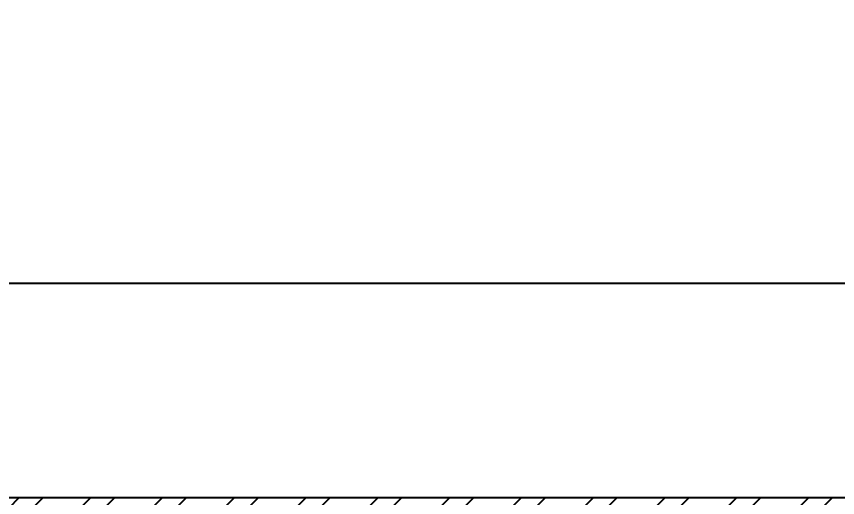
# Model space of a CAD drawing. Header units: millimetres. Extents: x -176651 to 424033, y -469666 to 486614.
# Drawn here: x 184936 to 186477, y 163390 to 164293 of the extents above; entities that cross this region are included whole.
import ezdxf

# ---------------------------------------------------------------- set-up
doc = ezdxf.new("R2010")
doc.units = ezdxf.units.MM
doc.linetypes.add('1625_East Villa$0$DASHED', pattern=[0.75, 0.5, -0.25])
for name, color, linetype in [('1625_East Villa$0$ad-Elevation 10', 8, 'Continuous'), ('1625_East Villa$0$ad-Furniture', 8, 'Continuous'), ('1625_East Villa$0$ad-Wall', 8, 'Continuous'), ('1625_East Villa$0$ad-Wall hatch', 8, 'Continuous'), ('Site Levels$0$ad-Lvl-Plinth', 30, 'Continuous')]:
    doc.layers.add(name, color=color, linetype=linetype)
doc.styles.add('Site Levels$0$Sections_The woods Site plan_Entrances$0$Standard', font='arial.ttf')

# ---------------------------------------------------------------- blocks, each defined once
blk = doc.blocks.new('1625_East Villa$0$zw$DAD3')
at = {"layer": '1625_East Villa$0$ad-Elevation 10', "linetype": '1625_East Villa$0$DASHED'}
blk.add_lwpolyline([(0, -2980), (3365, -2980), (3365, 0), (0, 0)], close=True, dxfattribs=at)
for points in [[(2193.3, 0), (2193.3, -2980)], [(2293.3, 0), (2293.3, -2980)]]:
    blk.add_lwpolyline(points, dxfattribs=at)
blk = doc.blocks.new('1625_East Villa$0$zw$D46D')
at = {"layer": '1625_East Villa$0$ad-Furniture'}
blk.add_blockref('1625_East Villa$0$zw$DAD3', (3610, 8185), dxfattribs=at)
blk = doc.blocks.new('1625_East Villa$0$zw$42B5')
at = {"layer": '1625_East Villa$0$ad-Wall hatch', "transparency": 33554610}
h = blk.add_hatch(dxfattribs=at)
h.set_pattern_fill('ANSI32', color=256, scale=10)
h.set_pattern_definition([(45, (-1040635.14, 674820.02), (-67.351921, 67.351921), []), (45, (-1040590.24, 674820.02), (-67.351921, 67.351921), [])])
h.paths.add_polyline_path([(12120, 13620), (12120, 10220), (11890, 10220), (11890, 13390), (7240, 13390), (7240, 8645), (4245, 8645), (4245, 8875), (4445, 8875), (4445, 9370), (4560, 9370), (4560, 8760), (7010, 8760), (7010, 10500), (6360, 10500), (6360, 10615), (7010, 10615), (7010, 13390), (4560, 13390), (4560, 10615), (5560, 10615), (5560, 10500), (4445, 10500), (4445, 13390), (230, 13390), (230, 8875), (3345, 8875), (3345, 8645), (3060, 8645), (3060, 4745), (3345, 4745), (3345, 4515), (230, 4515), (230, 230), (4995, 230), (4995, 3130), (6060, 3130), (6060, 3015), (5110, 3015), (5110, 230), (8310, 230), (8310, 3015), (6860, 3015), (6860, 3130), (8310, 3130), (8310, 4630), (5110, 4630), (5110, 3930), (4995, 3930), (4995, 4515), (4245, 4515), (4245, 4745), (8540, 4745), (8540, 230), (9240, 230), (9240, 0), (0, 0), (0, 4745), (2830, 4745), (2830, 8645), (0, 8645), (0, 13620)])
at = {"layer": '1625_East Villa$0$ad-Wall'}
blk.add_lwpolyline([(4245, 4515), (4245, 4745), (8540, 4745), (8540, 230)], dxfattribs=at)
blk = doc.blocks.new('1625_East Villa')
at = {"layer": '1625_East Villa$0$ad-Furniture'}
blk.add_blockref('1625_East Villa$0$zw$D46D', (0, 0), dxfattribs=at)
at = {"layer": '1625_East Villa$0$ad-Wall'}
blk.add_blockref('1625_East Villa$0$zw$42B5', (0, 0), dxfattribs=at)
blk = doc.blocks.new("All Plot's Villa Plans")
at = {"ltscale": 5}
blk.add_blockref('1625_East Villa', (179236.6, 158644.9), dxfattribs=at)
blk = doc.blocks.new('Site Levels$0$zw$63CD')
at = {"layer": 'Site Levels$0$ad-Lvl-Plinth', "insert": (192588.1, 65634.4), "char_height": 1269.985, "width": 5416.267, "attachment_point": 5, "style": 'Site Levels$0$Sections_The woods Site plan_Entrances$0$Standard', "bg_fill": 19, "box_fill_scale": 1.5, "bg_fill_color": 257, "bg_fill_transparency": 0}
blk.add_mtext('\\pxt4;500.79', dxfattribs=at)
blk = doc.blocks.new('Site Levels')
at = {"layer": 'Site Levels$0$ad-Lvl-Plinth', "ltscale": 5}
blk.add_blockref('Site Levels$0$zw$63CD', (-5982.9, 99418.6), dxfattribs=at)

msp = doc.modelspace()

# ---------------------------------------------------------------- block references
at = {"ltscale": 5}
msp.add_blockref("All Plot's Villa Plans", (0, 0), dxfattribs=at)

# ---------------------------------------------------------------- next in the draw order: block references
msp.add_blockref('Site Levels', (0, 0), dxfattribs=at)

doc.saveas('drawing.dxf')
